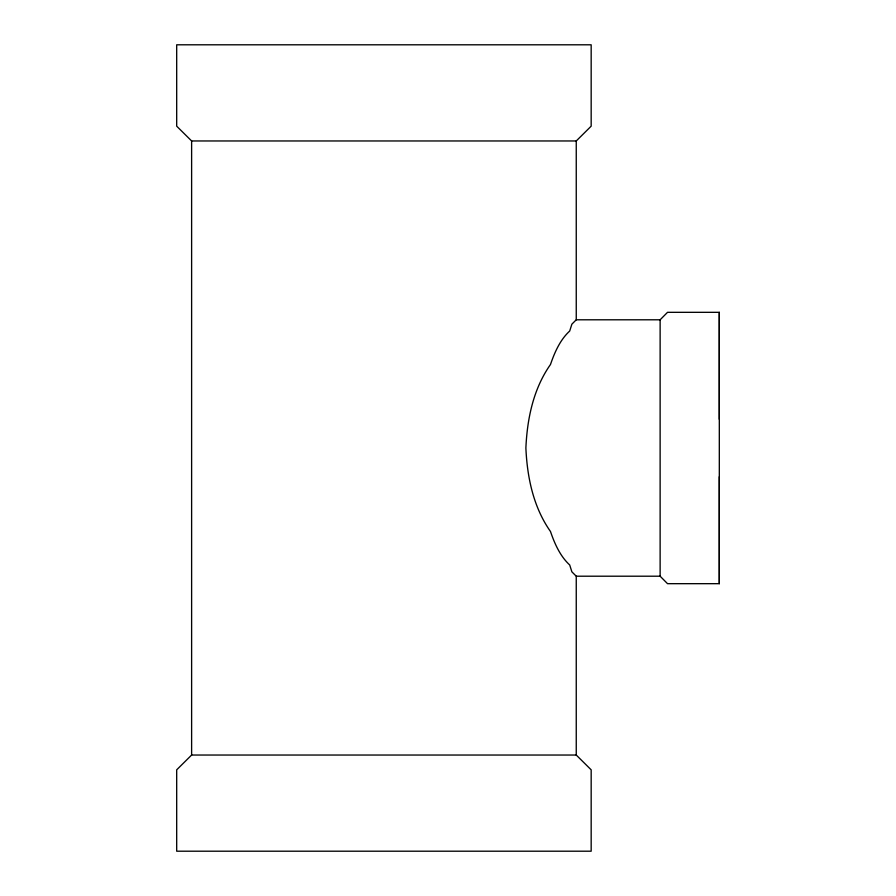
<?xml version="1.0" encoding="UTF-8"?>
<svg xmlns="http://www.w3.org/2000/svg" width="896" height="896" viewBox="0 0 896 896"><rect width="100%" height="100%" fill="white"/><g stroke="black" fill="none" stroke-linecap="round" stroke-linejoin="round"><path stroke-width="1.34" d="M719.309 583.677L719.309 312.323L667.531 312.323L660.128 319.794L660.128 414.814L660.128 576.206L667.531 583.677L719.309 583.677L719.309 476.717M719.309 419.283L719.309 312.323M576.251 140.963L191.621 140.963L176.691 126.168L176.691 44.8L591.17 44.8L591.17 126.168L576.251 140.963L576.251 319.794L571.883 324.162L569.699 331.027C560.134 339.797 554.613 352.397 550.48 364.504C533.344 388.853 527.184 418.712 525.885 448C527.184 477.288 533.344 507.147 550.48 531.496C554.613 543.603 560.134 556.203 569.699 564.973L571.883 571.838L576.251 576.206L576.251 755.037L591.17 769.832L591.17 851.2L176.691 851.2L176.691 769.832L191.621 755.037L576.251 755.037M576.251 319.794L660.128 319.794M576.251 576.206L660.128 576.206M191.621 140.963L191.621 755.037"/></g></svg>
